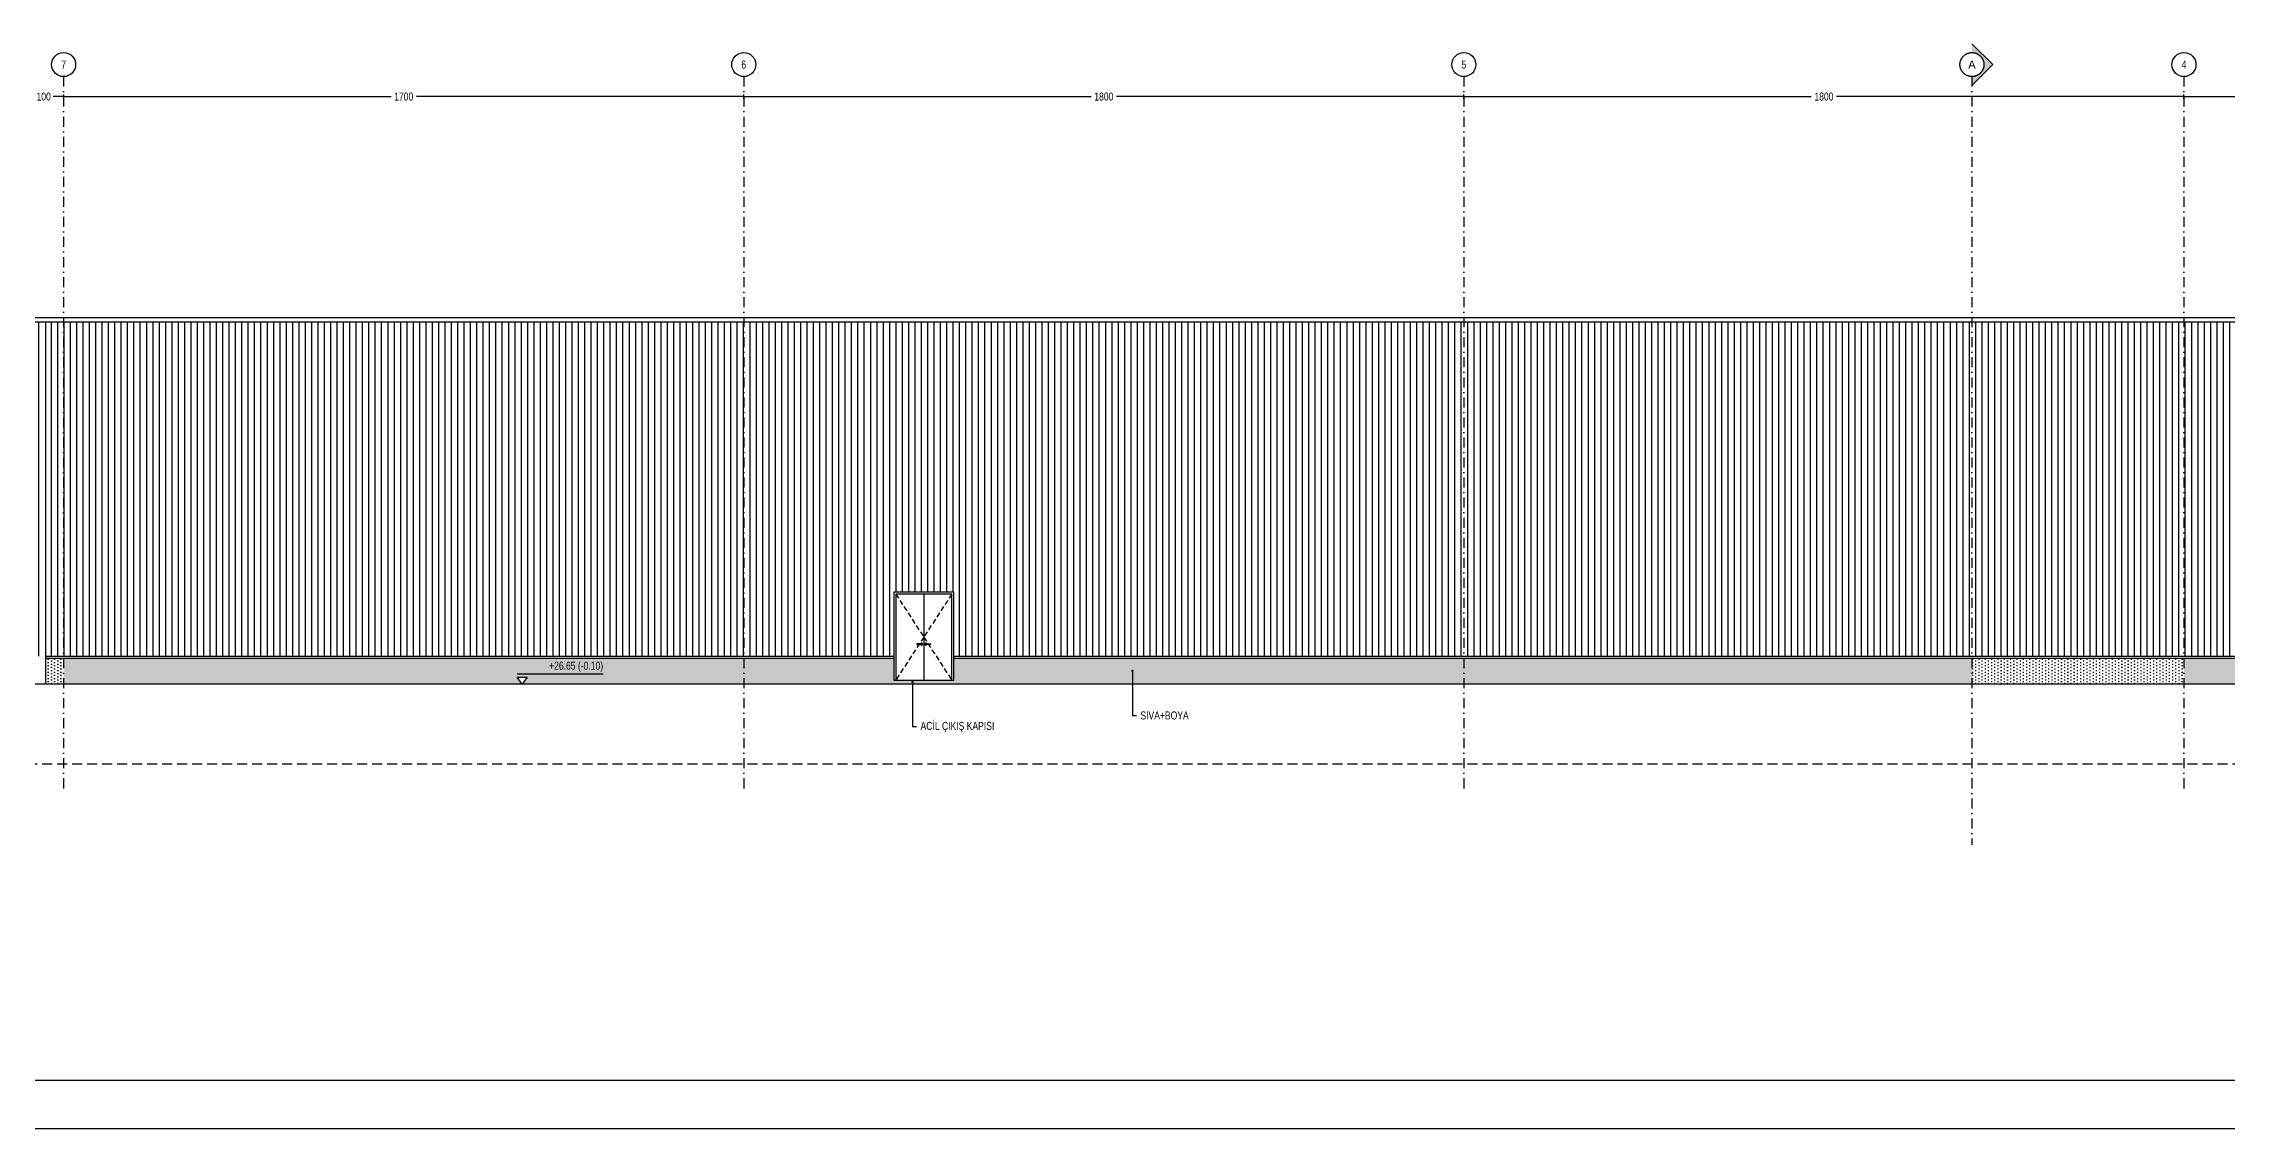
# Model space of a CAD drawing. Header units: centimetres. Extents: x 26569 to 160723, y -3143 to 14565.
# Drawn here: x 140206 to 145662, y 3267 to 5978 of the extents above; entities that cross this region are included whole.
import ezdxf
from ezdxf import colors
from ezdxf.entities.mleader import LeaderData, LeaderLine
from ezdxf.enums import TextEntityAlignment as Align
from ezdxf.math import Vec2, Vec3

# ---------------------------------------------------------------- set-up
doc = ezdxf.new("R2010")
doc.units = ezdxf.units.CM
doc.header["$LTSCALE"] = 100
doc.linetypes.add('DASHDOT2', pattern=[0.5, 0.25, -0.125, 0, -0.125])
doc.linetypes.add('HIDDEN2', pattern=[0.1875, 0.125, -0.0625])
for name, color, linetype in [('A-ANNO-DIMS', 187, 'Continuous'), ('A-ANNO-GRID', 155, 'DASHDOT2'), ('A-ANNO-TTBL', 157, 'Continuous'), ('A-ELEV-01', 255, 'Continuous'), ('A-ELEV-04', 250, 'Continuous'), ('A-HATCH', 253, 'Continuous'), ('L-TOPO', 49, 'Continuous'), ('S-CONC', 5, 'Continuous')]:
    doc.layers.add(name, color=color, linetype=linetype)
doc.styles.add('Arial Normal', font='arial.ttf')
doc.styles.add('Fields_100', font='act_simplex.shx', dxfattribs={"width": 0.8, "height": 20})
doc.dimstyles.new('FIELDS_100', dxfattribs={"dimscale": 0, "dimtxt": 20, "dimasz": 5, "dimexe": 5, "dimexo": 5, "dimgap": 5, "dimtad": 0, "dimdec": 0, "dimzin": 0, "dimdsep": 46, "dimtxsty": 'Fields_100', "dimblk": 'DOT', "dimcen": 0.09, "dimclrt": 50, "dimadec": 0, "dimazin": 0, "dimtfac": 1, "dimtdec": 0, "dimtix": 1, "dimtofl": 0, "dimtmove": 1, "dimatfit": 3, "dimfxl": 5, "dimfxlon": 1, "dimtolj": 1, "dimtzin": 0, "dimarcsym": 0})
pattern_1 = [(90, (226648.8524, 69284.568), (-7.9375, 3.96875), [0, -7.9375])]

# ---------------------------------------------------------------- blocks, each defined once
blk = doc.blocks.new('_Dot')
at = {"color": 0, "linetype": 'ByBlock', "lineweight": -2}
blk.add_line((-0.5, 0), (-1, 0), dxfattribs=at)
at = {"color": 0, "linetype": 'ByBlock', "const_width": 0.5}
blk.add_lwpolyline([(-0.25, 0, 1), (0.25, 0, 1)], format="xyb", close=True, dxfattribs=at)
blk = doc.blocks.new('*D511')
at = {"layer": 'A-ANNO-DIMS', "color": 0, "lineweight": -2, "transparency": 16777216}
for p, q in [((145556, 5840.3), (145556, 5850.3)), ((145561, 5845.3), (146424.3, 5845.3)), ((147351, 5845.3), (146487.6, 5845.3)), ((147356, 5840.3), (147356, 5850.3))]:
    blk.add_line(p, q, dxfattribs=at)
at = {"layer": 'DEFPOINTS', "color": 0, "transparency": 16777216}
for p in [(145556, 5845.3), (145556, 5000.3), (147356, 5000.3)]:
    blk.add_point(p, dxfattribs=at)
at = {"layer": 'A-ANNO-DIMS', "color": 0, "lineweight": -2, "transparency": 16777216, "xscale": 5, "yscale": 5, "zscale": 5, "rotation": 180}
blk.add_blockref('_Dot', (145556, 5845.3), dxfattribs=at)
at = {"layer": 'A-ANNO-DIMS', "color": 0, "lineweight": -2, "transparency": 16777216, "xscale": 5, "yscale": 5, "zscale": 5}
blk.add_blockref('_Dot', (147356, 5845.3), dxfattribs=at)
at = {"layer": 'A-ANNO-DIMS', "color": 50, "transparency": 16777216, "insert": (146456, 5845.3), "char_height": 20, "attachment_point": 5, "style": 'Fields_100'}
blk.add_mtext('\\A1;1800', dxfattribs=at)
blk = doc.blocks.new('*D512')
at = {"layer": 'A-ANNO-DIMS', "color": 0, "lineweight": -2, "transparency": 16777216}
for p, q in [((143756, 5840.3), (143756, 5850.3)), ((143761, 5845.3), (144624.3, 5845.3)), ((145551, 5845.3), (144687.6, 5845.3)), ((145556, 5840.3), (145556, 5850.3))]:
    blk.add_line(p, q, dxfattribs=at)
at = {"layer": 'DEFPOINTS', "color": 0, "transparency": 16777216}
for p in [(143756, 5845.3), (143756, 5000.3), (145556, 5000.3)]:
    blk.add_point(p, dxfattribs=at)
at = {"layer": 'A-ANNO-DIMS', "color": 0, "lineweight": -2, "transparency": 16777216, "xscale": 5, "yscale": 5, "zscale": 5, "rotation": 180}
blk.add_blockref('_Dot', (143756, 5845.3), dxfattribs=at)
at = {"layer": 'A-ANNO-DIMS', "color": 0, "lineweight": -2, "transparency": 16777216, "xscale": 5, "yscale": 5, "zscale": 5}
blk.add_blockref('_Dot', (145556, 5845.3), dxfattribs=at)
at = {"layer": 'A-ANNO-DIMS', "color": 50, "transparency": 16777216, "insert": (144656, 5845.3), "char_height": 20, "attachment_point": 5, "style": 'Fields_100'}
blk.add_mtext('\\A1;1800', dxfattribs=at)
blk = doc.blocks.new('*D513')
at = {"layer": 'A-ANNO-DIMS', "color": 0, "lineweight": -2, "transparency": 16777216}
for p, q in [((141956, 5840.3), (141956, 5850.3)), ((141961, 5845.3), (142824.3, 5845.3)), ((143751, 5845.3), (142887.6, 5845.3)), ((143756, 5840.3), (143756, 5850.3))]:
    blk.add_line(p, q, dxfattribs=at)
at = {"layer": 'DEFPOINTS', "color": 0, "transparency": 16777216}
for p in [(141956, 5845.3), (141956, 5000.3), (143756, 5000.3)]:
    blk.add_point(p, dxfattribs=at)
at = {"layer": 'A-ANNO-DIMS', "color": 0, "lineweight": -2, "transparency": 16777216, "xscale": 5, "yscale": 5, "zscale": 5, "rotation": 180}
blk.add_blockref('_Dot', (141956, 5845.3), dxfattribs=at)
at = {"layer": 'A-ANNO-DIMS', "color": 0, "lineweight": -2, "transparency": 16777216, "xscale": 5, "yscale": 5, "zscale": 5}
blk.add_blockref('_Dot', (143756, 5845.3), dxfattribs=at)
at = {"layer": 'A-ANNO-DIMS', "color": 50, "transparency": 16777216, "insert": (142856, 5845.3), "char_height": 20, "attachment_point": 5, "style": 'Fields_100'}
blk.add_mtext('\\A1;1800', dxfattribs=at)
blk = doc.blocks.new('*D514')
at = {"layer": 'A-ANNO-DIMS', "color": 0, "lineweight": -2, "transparency": 16777216}
for p, q in [((140256, 5840.3), (140256, 5850.3)), ((140261, 5845.3), (141074.3, 5845.3)), ((141951, 5845.3), (141137.6, 5845.3)), ((141956, 5840.3), (141956, 5850.3))]:
    blk.add_line(p, q, dxfattribs=at)
at = {"layer": 'DEFPOINTS', "color": 0, "transparency": 16777216}
for p in [(140256, 5845.3), (140256, 5000.3), (141956, 5000.3)]:
    blk.add_point(p, dxfattribs=at)
at = {"layer": 'A-ANNO-DIMS', "color": 0, "lineweight": -2, "transparency": 16777216, "xscale": 5, "yscale": 5, "zscale": 5, "rotation": 180}
blk.add_blockref('_Dot', (140256, 5845.3), dxfattribs=at)
at = {"layer": 'A-ANNO-DIMS', "color": 0, "lineweight": -2, "transparency": 16777216, "xscale": 5, "yscale": 5, "zscale": 5}
blk.add_blockref('_Dot', (141956, 5845.3), dxfattribs=at)
at = {"layer": 'A-ANNO-DIMS', "color": 50, "transparency": 16777216, "insert": (141106, 5845.3), "char_height": 20, "attachment_point": 5, "style": 'Fields_100'}
blk.add_mtext('\\A1;1700', dxfattribs=at)
blk = doc.blocks.new('*D517')
at = {"layer": 'A-ANNO-DIMS', "color": 0, "lineweight": -2, "transparency": 16777216}
for p, q in [((140156, 5840.3), (140156, 5850.3)), ((140161, 5845.3), (140181.9, 5845.3)), ((140251, 5845.3), (140230, 5845.3)), ((140256, 5840.3), (140256, 5850.3))]:
    blk.add_line(p, q, dxfattribs=at)
at = {"layer": 'DEFPOINTS', "color": 0, "transparency": 16777216}
for p in [(140156, 5845.3), (140156, 5000.3), (140256, 5000.3)]:
    blk.add_point(p, dxfattribs=at)
at = {"layer": 'A-ANNO-DIMS', "color": 0, "lineweight": -2, "transparency": 16777216, "xscale": 5, "yscale": 5, "zscale": 5, "rotation": 180}
blk.add_blockref('_Dot', (140156, 5845.3), dxfattribs=at)
at = {"layer": 'A-ANNO-DIMS', "color": 0, "lineweight": -2, "transparency": 16777216, "xscale": 5, "yscale": 5, "zscale": 5}
blk.add_blockref('_Dot', (140256, 5845.3), dxfattribs=at)
at = {"layer": 'A-ANNO-DIMS', "color": 50, "transparency": 16777216, "insert": (140206, 5845.3), "char_height": 20, "attachment_point": 5, "style": 'Fields_100'}
blk.add_mtext('\\A1;100', dxfattribs=at)

msp = doc.modelspace()

# ---------------------------------------------------------------- hatches: boundary and pattern name
at = {"layer": 'A-ANNO-GRID', "linetype": 'Continuous', "ltscale": 10}
msp.add_hatch(color=256, dxfattribs=at).paths.add_polyline_path([(145078.24, 5925.25), (145025.96, 5977.53), (145025.96, 5955.25), (145027, 5955.24), (145028.03, 5955.18), (145029.07, 5955.09), (145030.09, 5954.97), (145031.12, 5954.81), (145032.13, 5954.61), (145033.14, 5954.38), (145034.14, 5954.12), (145035.14, 5953.82), (145036.12, 5953.48), (145037.08, 5953.12), (145038.04, 5952.72), (145038.98, 5952.28), (145039.91, 5951.82), (145040.81, 5951.32), (145041.71, 5950.79), (145042.58, 5950.23), (145043.43, 5949.65), (145044.26, 5949.03), (145045.07, 5948.38), (145045.86, 5947.71), (145046.62, 5947.01), (145047.36, 5946.28), (145048.07, 5945.53), (145048.76, 5944.76), (145049.42, 5943.96), (145050.05, 5943.14), (145050.65, 5942.3), (145051.23, 5941.43), (145051.77, 5940.55), (145052.28, 5939.65), (145052.76, 5938.74), (145053.21, 5937.8), (145053.63, 5936.85), (145054.01, 5935.89), (145054.37, 5934.92), (145054.68, 5933.93), (145054.96, 5932.94), (145055.21, 5931.93), (145055.42, 5930.92), (145055.6, 5929.9), (145055.75, 5928.87), (145055.85, 5927.84), (145055.92, 5926.81), (145055.96, 5925.77), (145055.96, 5924.74), (145055.92, 5923.7), (145055.85, 5922.67), (145055.75, 5921.64), (145055.6, 5920.61), (145055.42, 5919.59), (145055.21, 5918.58), (145054.96, 5917.57), (145054.68, 5916.58), (145054.37, 5915.59), (145054.01, 5914.62), (145053.63, 5913.65), (145053.21, 5912.71), (145052.76, 5911.77), (145052.28, 5910.86), (145051.77, 5909.96), (145051.23, 5909.07), (145050.65, 5908.21), (145050.05, 5907.37), (145049.42, 5906.55), (145048.76, 5905.75), (145048.07, 5904.98), (145047.36, 5904.22), (145046.62, 5903.5), (145045.86, 5902.8), (145045.07, 5902.13), (145044.26, 5901.48), (145043.43, 5900.86), (145042.58, 5900.27), (145041.71, 5899.72), (145040.81, 5899.19), (145039.91, 5898.69), (145038.98, 5898.22), (145038.04, 5897.79), (145037.08, 5897.39), (145036.12, 5897.02), (145035.14, 5896.69), (145034.14, 5896.39), (145033.14, 5896.13), (145032.13, 5895.9), (145031.12, 5895.7), (145030.09, 5895.54), (145029.07, 5895.41), (145028.03, 5895.33), (145027, 5895.27), (145025.96, 5895.25), (145025.96, 5872.98)], flags=0)
at = {"layer": 'A-HATCH'}
h = msp.add_hatch(dxfattribs=at)
h.set_pattern_fill('LINE', color=256, scale=5, angle=90)
h.set_pattern_definition([(90, (226648.852, 69284.568), (-15.875, 1e-15), [])])
h.paths.add_polyline_path([(149200.96, 4447.16), (149200.96, 5282.16), (140210.96, 5282.16), (140210.96, 4447.16), (142330.96, 4447.16), (142330.96, 4607.16), (142480.96, 4607.16), (142480.96, 4447.16), (148030.96, 4447.16), (148030.96, 4607.16), (148180.96, 4607.16), (148180.96, 4447.16)])
h.paths.add_polyline_path([(149215.96, 5282.16), (149215.96, 4447.16), (150205.96, 4447.16), (150205.96, 4607.16), (150355.96, 4607.16), (150355.96, 4447.16), (150985.96, 4447.16), (150985.96, 5282.16)])
h.paths.add_polyline_path([(135950.96, 4992.16), (135950.96, 4447.16), (138730.96, 4447.16), (138730.96, 4607.16), (138880.96, 4607.16), (138880.96, 4447.16), (140200.96, 4447.16), (140200.96, 5282.16), (131120.96, 5282.16), (131120.96, 4447.16), (134980.96, 4447.16), (134980.96, 4607.16), (135130.96, 4607.16), (135130.96, 4447.16), (135360.96, 4447.16), (135360.96, 4992.16)])
h = msp.add_hatch(dxfattribs=at)
h.set_pattern_fill('DOTS', color=256, scale=5, angle=90)
h.set_pattern_definition(pattern_1)
h.paths.add_polyline_path([(140255.96, 4442.16), (140210.96, 4442.16), (140210.96, 4377.16), (140255.96, 4377.16)])
h = msp.add_hatch(dxfattribs=at)
h.set_pattern_fill('DOTS', color=256, scale=5, angle=90)
h.set_pattern_definition(pattern_1)
h.paths.add_polyline_path([(141955.96, 4442.16), (140255.96, 4442.16), (140255.96, 4377.16), (141401.84, 4377.16), (141389.34, 4394.66), (141414.34, 4394.66), (141401.84, 4377.16), (141955.96, 4377.16)])
h = msp.add_hatch(dxfattribs=at)
h.set_pattern_fill('DOTS', color=256, scale=5, angle=90)
h.set_pattern_definition(pattern_1)
h.paths.add_polyline_path([(142330.96, 4442.16), (141955.96, 4442.16), (141955.96, 4377.16), (143755.96, 4377.16), (143755.96, 4442.16), (142480.96, 4442.16), (142480.96, 4387.16), (142330.96, 4387.16)])
h = msp.add_hatch(dxfattribs=at)
h.set_pattern_fill('DOTS', color=256, scale=5, angle=90)
h.set_pattern_definition(pattern_1)
h.paths.add_polyline_path([(145025.96, 4442.16), (143755.96, 4442.16), (143755.96, 4377.16), (145025.96, 4377.16)])
h = msp.add_hatch(dxfattribs=at)
h.set_pattern_fill('DOTS', color=256, scale=5, angle=90)
h.set_pattern_definition(pattern_1)
h.paths.add_polyline_path([(145555.96, 4442.16), (145025.96, 4442.16), (145025.96, 4377.16), (145555.96, 4377.16)])
h = msp.add_hatch(dxfattribs=at)
h.set_pattern_fill('DOTS', color=256, scale=5, angle=90)
h.set_pattern_definition(pattern_1)
h.paths.add_polyline_path([(147355.96, 4442.16), (145555.96, 4442.16), (145555.96, 4377.16), (147355.96, 4377.16)])

# ---------------------------------------------------------------- linework, layer by layer
at = {"layer": 'A-ANNO-DIMS'}
msp.add_lwpolyline([(141604.49, 4402.16), (141389.34, 4402.16)], dxfattribs=at)
msp.add_lwpolyline([(141401.84, 4377.16), (141389.34, 4394.66), (141414.34, 4394.66)], close=True, dxfattribs=at)
at = {"layer": 'A-ANNO-GRID', "linetype": 'Continuous', "ltscale": 10}
msp.add_lwpolyline([(144995.96, 5925.25), (144995.97, 5925.92), (144995.99, 5926.59), (144996.03, 5927.27), (144996.09, 5927.95), (144996.16, 5928.64), (144996.24, 5929.32), (144996.34, 5930.02), (144996.47, 5930.71), (144996.6, 5931.41), (144996.76, 5932.11), (144996.93, 5932.81), (144997.12, 5933.51), (144997.33, 5934.21), (144997.56, 5934.91), (144997.81, 5935.6), (144998.07, 5936.3), (144998.35, 5936.99), (144998.66, 5937.67), (144998.98, 5938.36), (144999.32, 5939.03), (144999.67, 5939.7), (145000.05, 5940.37), (145000.44, 5941.02), (145000.85, 5941.67), (145001.28, 5942.31), (145001.73, 5942.94), (145002.19, 5943.56), (145002.67, 5944.16), (145003.17, 5944.76), (145003.68, 5945.34), (145004.21, 5945.91), (145004.75, 5946.47), (145005.31, 5947.01), (145005.88, 5947.54), (145006.46, 5948.05), (145007.06, 5948.54), (145007.66, 5949.02), (145008.28, 5949.49), (145008.91, 5949.93), (145009.55, 5950.36), (145010.2, 5950.78), (145010.85, 5951.17), (145011.51, 5951.55), (145012.19, 5951.9), (145012.86, 5952.24), (145013.54, 5952.56), (145014.23, 5952.86), (145014.92, 5953.15), (145015.62, 5953.41), (145016.31, 5953.66), (145017.01, 5953.89), (145017.71, 5954.1), (145018.41, 5954.29), (145019.11, 5954.46), (145019.81, 5954.62), (145020.51, 5954.75), (145021.2, 5954.87), (145021.89, 5954.98), (145022.58, 5955.06), (145023.27, 5955.13), (145023.95, 5955.19), (145024.63, 5955.22), (145025.3, 5955.25), (145025.96, 5955.25), (145026.63, 5955.25), (145027.3, 5955.22), (145027.98, 5955.19), (145028.66, 5955.13), (145029.35, 5955.06), (145030.04, 5954.98), (145030.73, 5954.87), (145031.42, 5954.75), (145032.12, 5954.62), (145032.82, 5954.46), (145033.52, 5954.29), (145034.22, 5954.1), (145034.92, 5953.89), (145035.62, 5953.66), (145036.31, 5953.41), (145037.01, 5953.15), (145037.7, 5952.86), (145038.38, 5952.56), (145039.07, 5952.24), (145039.74, 5951.9), (145040.41, 5951.55), (145041.08, 5951.17), (145041.73, 5950.78), (145042.38, 5950.36), (145043.02, 5949.93), (145043.65, 5949.49), (145044.27, 5949.02), (145044.87, 5948.54), (145045.47, 5948.05), (145046.05, 5947.54), (145046.62, 5947.01), (145047.18, 5946.47), (145047.72, 5945.91), (145048.25, 5945.34), (145048.76, 5944.76), (145049.25, 5944.16), (145049.73, 5943.56), (145050.2, 5942.94), (145050.64, 5942.31), (145051.07, 5941.67), (145051.49, 5941.02), (145051.88, 5940.37), (145052.26, 5939.7), (145052.61, 5939.03), (145052.95, 5938.36), (145053.27, 5937.67), (145053.57, 5936.99), (145053.86, 5936.3), (145054.12, 5935.6), (145054.37, 5934.91), (145054.6, 5934.21), (145054.81, 5933.51), (145055, 5932.81), (145055.17, 5932.11), (145055.33, 5931.41), (145055.46, 5930.71), (145055.58, 5930.02), (145055.69, 5929.32), (145055.77, 5928.64), (145055.84, 5927.95), (145055.9, 5927.27), (145055.93, 5926.59), (145055.96, 5925.92), (145055.96, 5925.25), (145055.96, 5924.59), (145055.93, 5923.92), (145055.9, 5923.24), (145055.84, 5922.56), (145055.77, 5921.87), (145055.69, 5921.18), (145055.58, 5920.49), (145055.46, 5919.8), (145055.33, 5919.1), (145055.17, 5918.4), (145055, 5917.7), (145054.81, 5917), (145054.6, 5916.3), (145054.37, 5915.6), (145054.12, 5914.91), (145053.86, 5914.21), (145053.57, 5913.52), (145053.27, 5912.83), (145052.95, 5912.15), (145052.61, 5911.48), (145052.26, 5910.8), (145051.88, 5910.14), (145051.49, 5909.49), (145051.07, 5908.84), (145050.64, 5908.2), (145050.2, 5907.57), (145049.73, 5906.95), (145049.25, 5906.35), (145048.76, 5905.75), (145048.25, 5905.17), (145047.72, 5904.6), (145047.18, 5904.04), (145046.62, 5903.5), (145046.05, 5902.97), (145045.47, 5902.46), (145044.87, 5901.96), (145044.27, 5901.48), (145043.65, 5901.02), (145043.02, 5900.57), (145042.38, 5900.14), (145041.73, 5899.73), (145041.08, 5899.34), (145040.41, 5898.96), (145039.74, 5898.61), (145039.07, 5898.27), (145038.38, 5897.95), (145037.7, 5897.64), (145037.01, 5897.36), (145036.31, 5897.1), (145035.62, 5896.85), (145034.92, 5896.62), (145034.22, 5896.41), (145033.52, 5896.22), (145032.82, 5896.05), (145032.12, 5895.89), (145031.42, 5895.75), (145030.73, 5895.63), (145030.04, 5895.53), (145029.35, 5895.45), (145028.66, 5895.38), (145027.98, 5895.32), (145027.3, 5895.28), (145026.63, 5895.26), (145025.96, 5895.25), (145025.3, 5895.26), (145024.63, 5895.28), (145023.95, 5895.32), (145023.27, 5895.38), (145022.58, 5895.45), (145021.89, 5895.53), (145021.2, 5895.63), (145020.51, 5895.75), (145019.81, 5895.89), (145019.11, 5896.05), (145018.41, 5896.22), (145017.71, 5896.41), (145017.01, 5896.62), (145016.31, 5896.85), (145015.62, 5897.1), (145014.92, 5897.36), (145014.23, 5897.64), (145013.54, 5897.95), (145012.86, 5898.27), (145012.19, 5898.61), (145011.51, 5898.96), (145010.85, 5899.34), (145010.2, 5899.73), (145009.55, 5900.14), (145008.91, 5900.57), (145008.28, 5901.02), (145007.66, 5901.48), (145007.06, 5901.96), (145006.46, 5902.46), (145005.88, 5902.97), (145005.31, 5903.5), (145004.75, 5904.04), (145004.21, 5904.6), (145003.68, 5905.17), (145003.17, 5905.75), (145002.67, 5906.35), (145002.19, 5906.95), (145001.73, 5907.57), (145001.28, 5908.2), (145000.85, 5908.84), (145000.44, 5909.49), (145000.05, 5910.14), (144999.67, 5910.8), (144999.32, 5911.48), (144998.98, 5912.15), (144998.66, 5912.83), (144998.35, 5913.52), (144998.07, 5914.21), (144997.81, 5914.91), (144997.56, 5915.6), (144997.33, 5916.3), (144997.12, 5917), (144996.93, 5917.7), (144996.76, 5918.4), (144996.6, 5919.1), (144996.47, 5919.8), (144996.34, 5920.49), (144996.24, 5921.18), (144996.16, 5921.87), (144996.09, 5922.56), (144996.03, 5923.24), (144995.99, 5923.92), (144995.97, 5924.59)], close=True, dxfattribs=at)
for points in [[(145078.24, 5925.25), (145025.96, 5977.53)], [(145078.24, 5925.25), (145025.96, 5872.98)]]:
    msp.add_lwpolyline(points, dxfattribs=at)
at = {"layer": 'A-ANNO-GRID'}
for points in [[(140255.96, 5895.25), (140255.96, 4112.16)], [(141955.96, 5895.25), (141955.96, 4112.16)], [(143755.96, 5895.25), (143755.96, 4112.16)], [(145025.96, 5895.25), (145025.96, 3975.25)], [(145555.96, 5895.25), (145555.96, 4112.16)]]:
    msp.add_lwpolyline(points, dxfattribs=at)
at = {"layer": 'A-ANNO-GRID', "linetype": 'Continuous', "ltscale": 10}
for centre in [(140255.96, 5925.25), (141955.96, 5925.25), (143755.96, 5925.25), (145555.96, 5925.25)]:
    msp.add_circle(centre, 30, dxfattribs=at)
at = {"layer": 'A-ANNO-TTBL'}
msp.add_line((127081.01, 3387.12), (153081.03, 3387.14), dxfattribs=at)
msp.add_lwpolyline([(127081.01, 3267.16), (153081.03, 3267.16)], dxfattribs=at)
at = {"layer": 'A-ELEV-01'}
for p, q in [((140210.96, 5282.16), (140210.96, 4377.16)), ((140210.96, 4447.16), (142330.96, 4447.16)), ((140210.96, 4442.16), (142330.96, 4442.16)), ((142480.96, 4447.16), (148030.96, 4447.16)), ((142480.96, 4442.16), (148030.96, 4442.16)), ((142330.96, 4387.16), (142480.96, 4387.16))]:
    msp.add_line(p, q, dxfattribs=at)
for points in [[(131091.61, 5292.16), (131091.61, 5282.16), (151022.31, 5282.16), (151022.31, 5292.16), (131091.61, 5292.16)], [(142480.96, 4387.16), (142480.96, 4607.16), (142330.96, 4607.16), (142330.96, 4387.16)], [(142475.96, 4387.16), (142475.96, 4602.16), (142335.96, 4602.16), (142335.96, 4387.16)], [(142405.96, 4602.16), (142405.96, 4387.16)]]:
    msp.add_lwpolyline(points, dxfattribs=at)
for points in [[(142400.96, 4476.16, 1), (142400.96, 4478.16), (142388.96, 4478.16), (142388.96, 4476.16)], [(142410.96, 4476.16, -1), (142410.96, 4478.16), (142422.96, 4478.16), (142422.96, 4476.16)]]:
    msp.add_lwpolyline(points, format="xyb", close=True, dxfattribs=at)
for centre, start, end in [((142400.96, 4477.16), 203.57818, 156.42182), ((142410.96, 4477.16), 23.57818, 336.42182)]:
    msp.add_arc(centre, 2.5, start, end, dxfattribs=at)
at = {"layer": 'A-ELEV-04', "linetype": 'HIDDEN2'}
for points in [[(142335.96, 4602.16), (142405.96, 4494.66), (142335.96, 4387.16)], [(142475.96, 4602.16), (142405.96, 4494.66), (142475.96, 4387.16)]]:
    msp.add_lwpolyline(points, dxfattribs=at)
at = {"layer": 'L-TOPO', "color": 1, "linetype": 'HIDDEN2', "ltscale": 2}
msp.add_lwpolyline([(151761.93, 4237.16), (150239.99, 4177.16), (132109, 4177.16), (128297.7, 4237.16)], dxfattribs=at)
at = {"layer": 'S-CONC'}
msp.add_lwpolyline([(151095.96, 4377.16), (134981.2, 4377.16)], dxfattribs=at)

# ---------------------------------------------------------------- texts
at = {"layer": 'A-ANNO-DIMS', "color": 50, "insert": (141604.49, 4407.16), "char_height": 20, "attachment_point": 9, "style": 'Fields_100'}
msp.add_mtext_dynamic_manual_height_columns('+26.65 (-0.10)', width=226.336, gutter_width=100, heights=[0], dxfattribs=at)
at = {"layer": 'A-ANNO-GRID', "color": 50, "style": 'Fields_100', "width": 0.8}
for s, p in [('7', (140255.96, 5925.25)), ('6', (141955.96, 5925.25)), ('5', (143755.96, 5925.25)), ('4', (145555.96, 5925.25))]:
    msp.add_text(s, height=20, rotation=0.07333, dxfattribs=at).set_placement(p, align=Align.MIDDLE_CENTER)
at = {"layer": 'A-ANNO-GRID', "color": 2, "true_color": 0xffff00, "insert": (145025.96, 5925.25), "char_height": 20, "width": 77.6087, "attachment_point": 5, "style": 'Arial Normal'}
msp.add_mtext('A', dxfattribs=at)

# ---------------------------------------------------------------- dimensions: what is measured, and where the dimension line sits
at = {"layer": 'A-ANNO-DIMS'}
for base, p1, p2, picture, middle in [((140155.96, 5845.25), (140255.96, 5000.25), (140155.96, 5000.25), '*D517', (140205.96, 5845.25)), ((140255.96, 5845.25), (141955.96, 5000.25), (140255.96, 5000.25), '*D514', (141105.96, 5845.25)), ((141955.96, 5845.25), (143755.96, 5000.25), (141955.96, 5000.25), '*D513', (142855.96, 5845.25)), ((143755.96, 5845.25), (145555.96, 5000.25), (143755.96, 5000.25), '*D512', (144655.96, 5845.25)), ((145555.96, 5845.25), (147355.96, 5000.25), (145555.96, 5000.25), '*D511', (146455.96, 5845.25))]:
    dim = msp.add_linear_dim(base=base, p1=p1, p2=p2, angle=180, dimstyle='FIELDS_100', override={"dimscale": 1}, dxfattribs=at)
    dim.commit()
    dim.dimension.update_dxf_attribs({"geometry": picture, "text_midpoint": middle})

# ---------------------------------------------------------------- leaders
ml = msp.add_multileader_mtext('Standard', dxfattribs=at)
ml.set_content('ACİL ÇIKIŞ KAPISI', color=50, style='Fields_100')
ml.set_leader_properties(color=256)
ml.set_arrow_properties(name='DOT')
ml.build(insert=Vec2(0, 0))
ml.multileader.update_dxf_attribs({"dogleg_length": 10, "arrow_head_size": 6})
ctx = ml.context
ctx.base_point, ctx.char_height, ctx.arrow_head_size, ctx.landing_gap_size, ctx.plane_origin = Vec3(142387.91, 4270.95), 20, 6, 10, Vec3(142832.54, 4377.18)
notes = []
notes.append((ctx, [(0, (1, 1, 0), (142377.91, 4270.95), (1, 0), 10, [(0, [(142377.91, 4382.16)], 0, [])])]))
ctx.mtext.insert, ctx.mtext.flow_direction = Vec3(142397.91, 4282.86), 5
ml = msp.add_multileader_mtext('Standard', dxfattribs=at)
ml.set_content('SIVA+BOYA', color=50, style='Fields_100')
ml.set_leader_properties(color=256)
ml.set_arrow_properties(name='DOT')
ml.build(insert=Vec2(0, 0))
ml.multileader.update_dxf_attribs({"dogleg_length": 10, "arrow_head_size": 6})
ctx = ml.context
ctx.base_point, ctx.char_height, ctx.arrow_head_size, ctx.landing_gap_size, ctx.plane_origin = Vec3(142937.49, 4298.89), 20, 6, 10, Vec3(143382.12, 4405.13)
notes.append((ctx, [(0, (1, 1, 0), (142927.49, 4298.89), (1, 0), 10, [(0, [(142927.49, 4410.11)], 0, [])])]))
ctx.mtext.insert, ctx.mtext.flow_direction = Vec3(142947.49, 4308.89), 5
for ctx, leaders in notes:
    for number, flags, end, landing, length, lines in leaders:
        leader = LeaderData()
        leader.index, (leader.has_last_leader_line, leader.has_dogleg_vector, leader.attachment_direction) = number, flags
        leader.last_leader_point, leader.dogleg_vector, leader.dogleg_length = Vec3(end), Vec3(landing), length
        for number, points, colour, breaks in lines:
            line = LeaderLine()
            line.index, line.vertices, line.color, line.breaks = number, Vec3.list(points), colors.encode_raw_color(colour), breaks
            leader.lines.append(line)
        ctx.leaders.append(leader)

doc.saveas('drawing.dxf')
